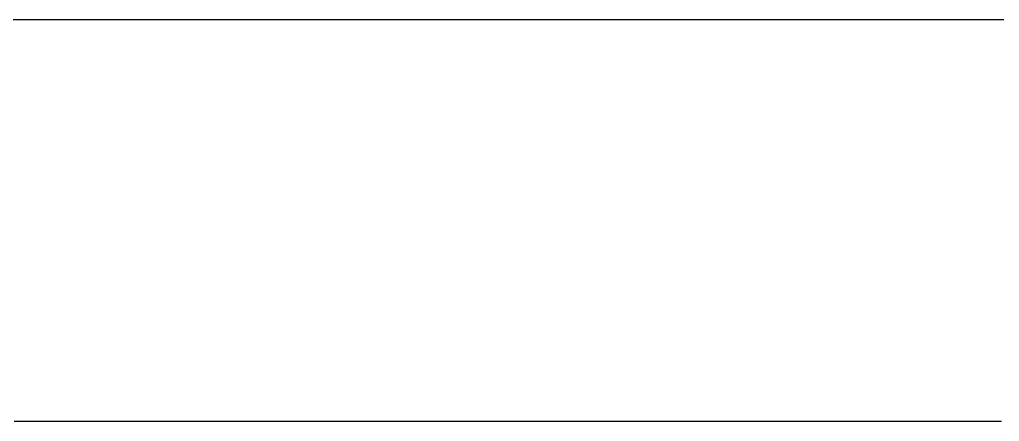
# Model space of a CAD drawing. Extents: x 1 to 47.7, y 0.2 to 33.3.
# Drawn here: x 18.434 to 20.18, y 15.284 to 16 of the extents above; entities that cross this region are included whole.
import ezdxf

# ---------------------------------------------------------------- set-up
doc = ezdxf.new("R2010")
doc.units = 0
doc.header["$MEASUREMENT"] = 0
doc.layers.add('3_1__HORIZONTAL_RACK_MOUNT', color=7, linetype='CONTINUOUS')
doc.layers.add('3_2__HORIZONTAL_PANEL_MOUN', color=7, linetype='CONTINUOUS')

msp = doc.modelspace()

# ---------------------------------------------------------------- linework, layer by layer
at = {"layer": '3_1__HORIZONTAL_RACK_MOUNT'}
msp.add_lwpolyline([(20.1837, 15.2836), (20.1435, 15.2836), (20.1021, 15.2836), (20.0595, 15.2836), (20.0157, 15.2836), (19.9707, 15.2836), (19.9246, 15.2836), (19.8772, 15.2836), (19.8288, 15.2836), (19.7791, 15.2836), (19.7284, 15.2836), (19.6765, 15.2836), (19.6235, 15.2836), (19.5695, 15.2836), (19.5144, 15.2836), (19.4581, 15.2836), (19.4009, 15.2836), (19.3426, 15.2836), (19.2833, 15.2836), (19.2229, 15.2836), (19.1616, 15.2836), (19.0993, 15.2836), (19.0359, 15.2836), (18.9717, 15.2836), (18.9064, 15.2836), (18.8402, 15.2836), (18.7731, 15.2836), (18.7051, 15.2836), (18.6362, 15.2836), (18.5664, 15.2836), (18.4957, 15.2836), (18.4241, 15.2836)], dxfattribs=at)
at = {"layer": '3_2__HORIZONTAL_PANEL_MOUN'}
msp.add_lwpolyline([(18.3638, 16), (18.4534, 16), (18.5421, 16), (18.63, 16), (18.717, 16), (18.8031, 16), (18.8884, 16), (18.9727, 16), (19.0561, 16), (19.1386, 16), (19.2201, 16), (19.3007, 16), (19.3803, 16), (19.4589, 16), (19.5365, 16), (19.6131, 16), (19.6887, 16), (19.7632, 16), (19.8366, 16), (19.909, 16), (19.9803, 16), (20.0504, 16), (20.1195, 16), (20.1874, 16)], dxfattribs=at)

doc.saveas('drawing.dxf')
